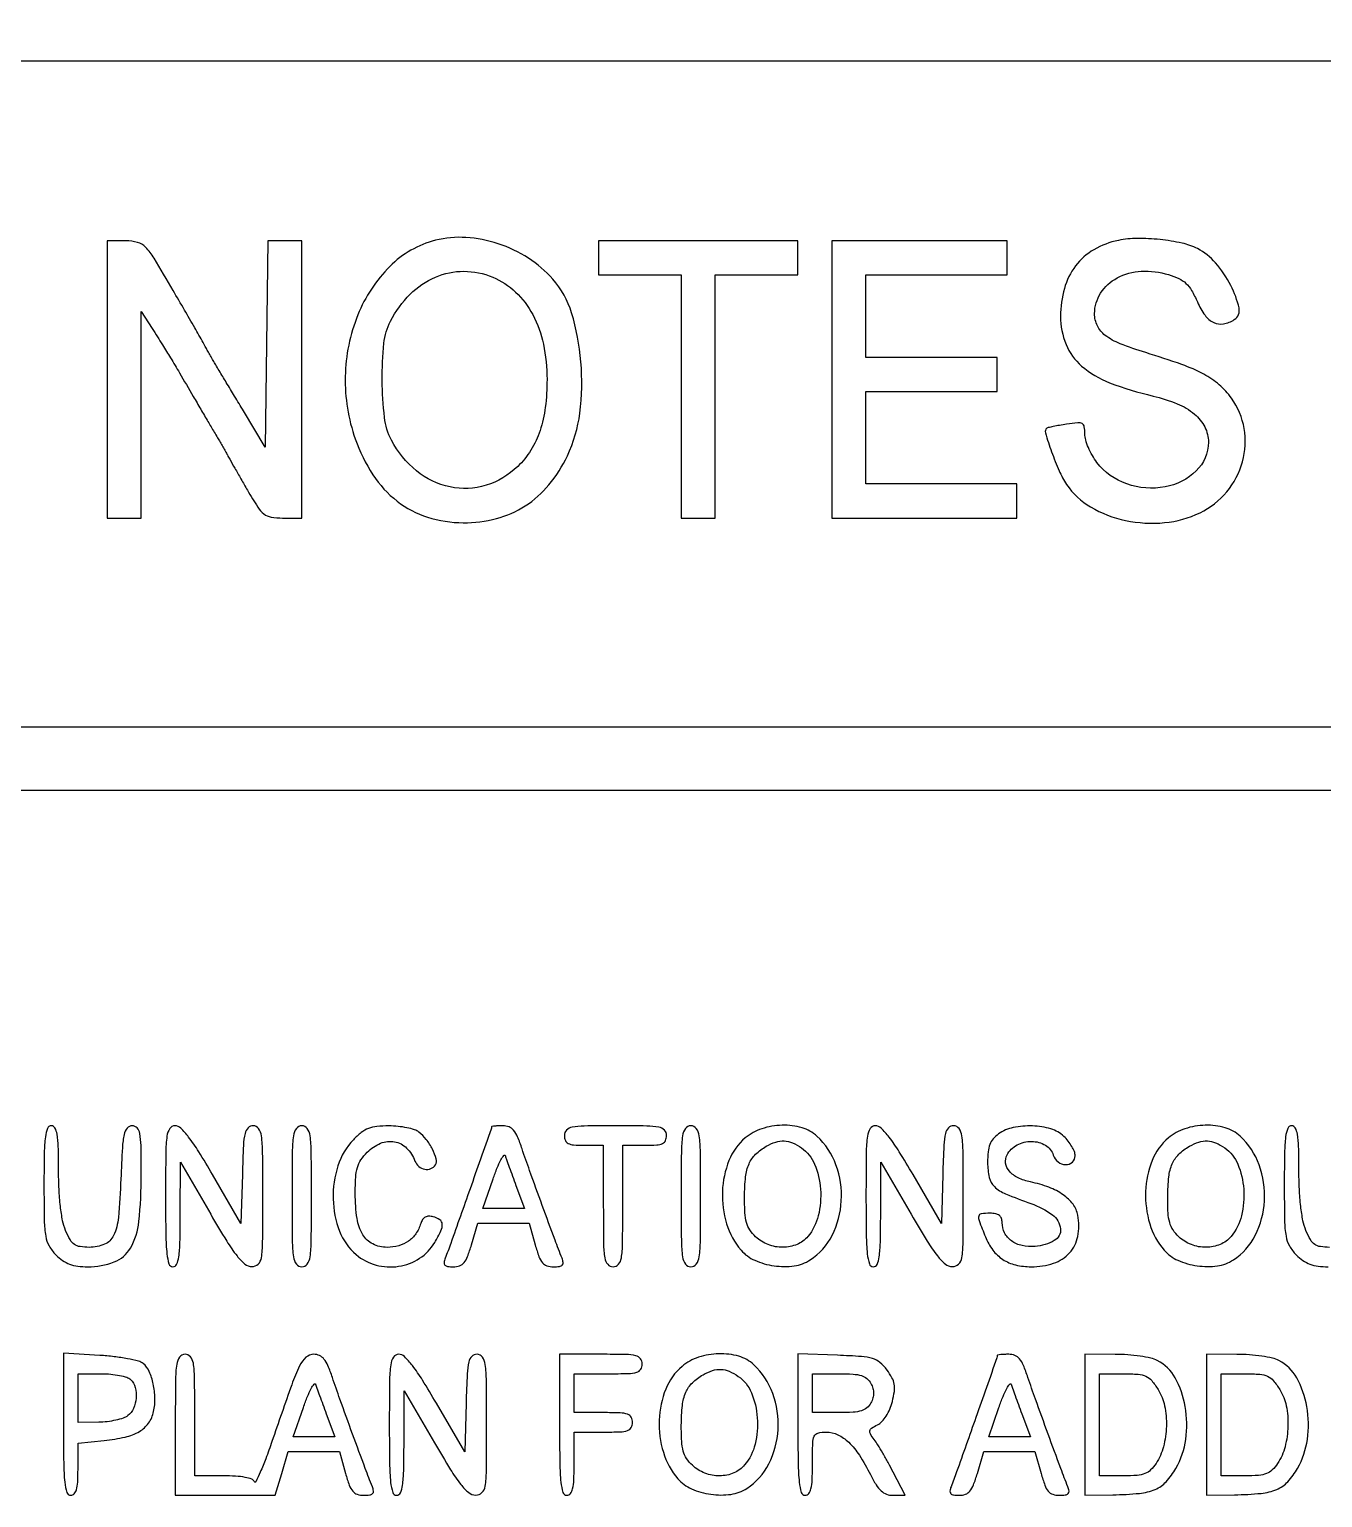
# Model space of a CAD drawing. Extents: x 0 to 1066, y 0 to 761.
# Drawn here: x 872.73 to 895.23, y 310.86 to 336.41 of the extents above; entities that cross this region are included whole.
import ezdxf

# ---------------------------------------------------------------- set-up
doc = ezdxf.new("R2010")
doc.units = 0
doc.header["$MEASUREMENT"] = 0

msp = doc.modelspace()

# ---------------------------------------------------------------- linework, layer by layer
for points in [[(183.390323, 95.266879, 0.000001), (192.989143, 95.254457, 0.000118)], [(479.458836, 95.240684, -0.000004), (502.524384, 95.211821, -0.198594)], [(710.559243, 95.267872, -0.000023), (733.258836, 95.240684, -0.000004), (756.324384, 95.211821, -0.198594)], [(542.992229, 95.24091, -0.000004), (565.972908, 95.212432, -0.198597)], [(606.442229, 95.24091, -0.000004), (629.422908, 95.212432, -0.198597)], [(669.892229, 95.24091, -0.000004), (692.872908, 95.212432, -0.198597)], [(895.349424, 315.2196, -0.036356), (895.187666, 315.231377, -0.118728), (895.088754, 315.271081, -0.110433), (895.014763, 315.353302, -0.02926), (894.936783, 315.512983, -0.051176), (894.885226, 315.683561, -0.018965), (894.846864, 315.931797, -0.016895), (894.822292, 316.23219, -0.011958), (894.8142, 316.570483, 0.005918), (894.809405, 316.975643, 0.03524), (894.789538, 317.186097, 0.084231), (894.751349, 317.296637, 0.274093), (894.6873, 317.3346, 0.308918), (894.621115, 317.289395, 0.062189), (894.584184, 317.143609, 0.026926), (894.564883, 316.868539, 0.004053), (894.5604, 316.315555, 0.003964), (894.565425, 315.681702, 0.037977), (894.59017, 315.412831, 0.086932), (894.65009, 315.244039, 0.067817), (894.768055, 315.088855, 0.045287), (894.885229, 314.99118, 0.061733), (895.007029, 314.927605, 0.057123), (895.147902, 314.892588, 0.032389), (895.323516, 314.8812, 0.091481)]]:
    msp.add_lwpolyline(points, format="xyb")
for points in [[(409.06215, 749.15415), (40.8618, 749.132981), (40.8618, 380.65769), (40.8618, 12.1824), (501.2973, 12.1824), (961.7328, 12.1824), (961.7328, 380.646631), (961.7328, 749.110861), (961.41555, 749.1633, 0.040886), (961.153339, 749.184871, 0.000002), (934.190609, 749.194398, 0.000089), (904.448031, 749.199508, 0.000054), (869.1804, 749.195529, -0.000029), (813.61687, 749.186499, -0.000004), (696.10453, 749.175037, -0.000004), (556.774728, 749.163736, -0.000004)], [(874.0872, 330.3207), (874.0872, 327.9096), (874.3833, 327.9096), (874.6794, 327.9096), (874.6794, 329.705839), (874.6794, 331.502077), (874.86975, 331.205397, -0.002201), (875.049853, 330.921951, -0.004363), (875.18972, 330.695307, -0.00349), (875.34409, 330.436143, -0.000951), (875.584297, 330.0246, 0.000636), (875.714232, 329.801662, 0.000705), (875.840392, 329.586531, 0.000652), (875.948567, 329.40321, 0.003648), (876.007363, 329.3055, -0.004309), (876.051877, 329.231302, -0.003147), (876.10009, 329.148154, -0.00318), (876.144786, 329.068772, -0.007012), (876.177683, 329.007455, 0.00826), (876.219003, 328.930898, 0.001154), (876.307463, 328.774134, 0.001319), (876.413113, 328.589052, 0.001119), (876.525659, 328.394105, 0.011012), (876.705259, 328.09974, 0.083284), (876.81418, 327.979498, 0.12813), (876.93672, 327.925699, 0.039728), (877.139009, 327.9096), (877.4712, 327.9096), (877.4712, 330.3207), (877.4712, 332.7318), (877.176782, 332.7318), (876.882365, 332.7318), (876.859532, 330.935632), (876.8367, 329.139464), (876.45688, 329.772382, 0.000182), (876.30389, 330.027109, 0.000213), (876.158299, 330.269083, 0.000188), (876.034954, 330.473713, 0.001283), (875.973797, 330.5745, -0.004688), (875.929376, 330.648845, -0.003396), (875.88124, 330.732446, -0.00343), (875.836606, 330.812474, -0.007476), (875.803717, 330.874589, 0.011381), (875.756787, 330.961574, 0.000679), (875.608872, 331.220583, 0.001021), (875.431651, 331.528475, 0.000753), (875.234245, 331.868639, 0.004165), (874.901341, 332.429505, 0.054732), (874.754756, 332.620993, 0.135985), (874.615447, 332.704078, 0.066966), (874.409395, 332.7318), (874.0872, 332.7318)], [(879.7977, 332.741215, 0.134948), (879.004427, 332.288373, 0.100326), (878.445836, 331.442856, 0.091425), (878.227085, 330.371984, 0.089524), (878.401838, 329.285061, 0.05997), (878.709569, 328.660467, 0.083506), (879.130957, 328.20285, 0.088296), (879.659243, 327.925242, 0.075833), (880.280169, 327.827383, 0.065437), (880.857501, 327.900366, 0.078929), (881.35741, 328.120003, 0.077802), (881.769979, 328.486839, 0.061377), (882.090907, 328.991837, 0.07987), (882.307635, 329.734012, 0.051803), (882.326629, 330.629752, 0.052875), (882.165392, 331.477435, 0.107531), (881.837201, 332.06713, 0.070154), (881.412468, 332.431188, 0.062415), (880.886887, 332.681117, 0.06358), (880.326013, 332.790278, 0.079082)], [(891.674351, 332.73969, 0.081002), (891.248487, 332.57838, 0.099559), (890.93013, 332.297919, 0.095105), (890.735265, 331.905099, 0.067817), (890.6688, 331.417321, 0.097632), (890.76471, 330.930817, 0.118189), (891.036064, 330.55438, 0.08675), (891.522574, 330.264163, 0.033415), (892.276951, 330.032468, -0.038762), (892.69948, 329.897741, -0.077561), (892.999223, 329.717672, -0.102252), (893.1774, 329.493337, -0.117391), (893.24064, 329.227694, -0.203446), (893.028808, 328.728634, -0.148215), (892.486067, 328.450423, -0.129053), (891.819194, 328.502072, -0.147355), (891.302366, 328.876205, -0.033549), (891.221772, 328.998011, -0.028898), (891.153654, 329.135609, -0.029956), (891.106506, 329.268048, -0.070644), (891.0918, 329.371617, 0.038811), (891.081913, 329.498802, 0.234871), (891.04478, 329.551197, 0.148844), (890.968339, 329.566482, 0.013736), (890.77455, 329.542007, 0.005063), (890.651055, 329.521668, 0.007371), (890.542646, 329.501032, 0.004053), (890.451895, 329.4816, 0.116815), (890.43059, 329.471265, 0.304421), (890.405715, 329.389575, 0.010815), (890.513395, 329.061421, 0.019586), (890.644122, 328.732081, 0.042404), (890.775053, 328.493428, 0.11532), (891.192, 328.101382, 0.079301), (891.800091, 327.867809, 0.075944), (892.477936, 327.829223, 0.089262), (893.096685, 328.002326, 0.107363), (893.5598, 328.365287, 0.1065), (893.832243, 328.888672, 0.108663), (893.86202, 329.469014, 0.11594), (893.642835, 329.99318, 0.057144), (893.426843, 330.22922, 0.056762), (893.162572, 330.410855, 0.037365), (892.778414, 330.579678, 0.010211), (892.1493, 330.787421, -0.018544), (891.703153, 330.943036, -0.06976), (891.445473, 331.087843, -0.117067), (891.309641, 331.253618, -0.113831), (891.261, 331.464503, -0.144076), (891.366571, 331.823271, -0.128504), (891.653451, 332.086707, -0.109851), (892.073554, 332.202247, -0.085372), (892.545376, 332.144988, -0.036298), (892.727792, 332.075563, -0.080539), (892.850471, 331.99218, -0.073251), (892.947381, 331.869069, -0.026044), (893.048774, 331.668742, 0.051929), (893.181843, 331.436462, 0.126028), (893.332363, 331.310691, 0.157556), (893.501925, 331.288042, 0.096853), (893.691236, 331.362093, 0.318011), (893.77403, 331.564068, 0.06295), (893.631163, 331.952445, 0.057175), (893.363641, 332.349884, 0.098043), (893.05128, 332.596671, 0.065319), (892.781452, 332.692952, 0.027205), (892.398892, 332.753863, 0.027277), (892.000349, 332.77339, 0.04875)], [(880.792444, 332.100395, -0.091165), (881.189638, 331.841523, -0.081068), (881.488147, 331.448513, -0.071345), (881.673141, 330.934313, -0.049893), (881.73669, 330.3207, -0.031667), (881.707594, 329.834873, -0.050453), (881.615244, 329.429417, -0.057516), (881.45593, 329.090729, -0.061435), (881.226528, 328.805474, -0.118659), (880.675732, 328.479364, -0.126644), (880.050766, 328.450341, -0.120518), (879.466119, 328.729461, -0.101129), (879.031028, 329.2632, -0.092845), (878.910134, 329.657937, -0.026027), (878.871294, 330.304621, -0.025821), (878.89951, 330.950137, -0.097567), (879.014557, 331.3359, -0.074594), (879.357134, 331.802547, -0.095923), (879.7963, 332.101297, -0.102839), (880.290432, 332.202051, -0.098306)], [(872.9874, 316.315555, 0.003964), (872.992425, 315.681702, 0.037977), (873.01717, 315.412831, 0.086932), (873.07709, 315.244039, 0.067817), (873.195055, 315.088855, 0.045287), (873.312229, 314.99118, 0.061733), (873.434029, 314.927605, 0.057123), (873.574902, 314.892588, 0.032389), (873.750516, 314.8812, 0.091481), (874.208283, 314.96566, 0.171956), (874.491083, 315.206525, 0.107033), (874.639119, 315.66633, 0.02456), (874.6794, 316.485883, 0.004091), (874.675258, 316.992082, 0.042042), (874.654304, 317.200079, 0.139542), (874.606041, 317.297071, 0.210994), (874.521067, 317.3346, 0.224554), (874.434566, 317.293689, 0.120063), (874.382204, 317.184807, 0.038088), (874.35141, 316.954874, 0.003955), (874.324625, 316.409662, -0.011778), (874.28095, 315.73591, -0.086058), (874.198104, 315.424462, -0.186836), (874.042386, 315.273554, -0.100409), (873.776424, 315.2196, -0.036356), (873.614666, 315.231377, -0.118728), (873.515754, 315.271081, -0.110433), (873.441763, 315.353302, -0.02926), (873.363783, 315.512983, -0.051176), (873.312226, 315.683561, -0.018965), (873.273864, 315.931797, -0.016895), (873.249292, 316.23219, -0.011958), (873.2412, 316.570483, 0.005918), (873.236405, 316.975643, 0.03524), (873.216538, 317.186097, 0.084231), (873.178349, 317.296637, 0.274093), (873.1143, 317.3346, 0.308918), (873.048115, 317.289395, 0.062189), (873.011184, 317.143609, 0.026926), (872.991883, 316.868539, 0.004053)], [(875.1024, 316.1079, 0.003213), (875.106728, 315.434379, 0.022561), (875.125738, 315.1068, 0.049302), (875.161653, 314.931077, 0.328801), (875.2293, 314.8812, 0.295501), (875.294672, 314.923531, 0.070336), (875.332406, 315.054231, 0.029944), (875.35244, 315.301794, 0.004715), (875.358037, 315.79065), (875.359874, 316.7001), (875.886787, 315.793957, 0.006242), (876.166161, 315.327024, 0.029041), (876.345882, 315.069737, 0.052989), (876.483126, 314.929238, 0.170079), (876.60405, 314.884507, 0.199339), (876.712331, 314.927273, 0.163117), (876.770025, 315.038706, 0.036571), (876.791104, 315.297581, 0.002034), (876.7944, 316.1079, 0.002367), (876.790769, 316.875072, 0.031318), (876.770384, 317.157383, 0.117824), (876.720577, 317.286077, 0.246563), (876.62816, 317.3346, 0.195513), (876.537355, 317.297682, 0.145553), (876.484052, 317.202256, 0.043894), (876.456539, 316.995993, 0.004128), (876.43781, 316.484718), (876.4137, 315.634836), (875.920517, 316.484718, 0.007787), (875.680438, 316.883983, 0.025041), (875.503601, 317.13861, 0.035073), (875.365747, 317.293518, 0.195814), (875.264867, 317.3346, 0.254619), (875.174861, 317.285588, 0.110911), (875.126351, 317.153758, 0.030502), (875.106087, 316.867586, 0.002427)], [(877.302, 316.1079, 0.002322), (877.305589, 315.335038, 0.031956), (877.326067, 315.055687, 0.123223), (877.376878, 314.929309, 0.240299), (877.4712, 314.8812, 0.240299), (877.565522, 314.929309, 0.123223), (877.616333, 315.055687, 0.031956), (877.636811, 315.335038, 0.002322), (877.6404, 316.1079, 0.002322), (877.636811, 316.880762, 0.031956), (877.616333, 317.160112, 0.123223), (877.565522, 317.286491, 0.240299), (877.4712, 317.3346, 0.240299), (877.376878, 317.286491, 0.123223), (877.326067, 317.160112, 0.031956), (877.305589, 316.880762, 0.002322)], [(878.368429, 317.09012, 0.114205), (878.100561, 316.63974, 0.083506), (878.017634, 316.061764, 0.085163), (878.128164, 315.499294, 0.127519), (878.416603, 315.093227, 0.108551), (878.762466, 314.911735, 0.105254), (879.156605, 314.889143, 0.106878), (879.521022, 315.028573, 0.11522), (879.783718, 315.303312, 0.021165), (879.892399, 315.506461, 0.127063), (879.915565, 315.623049, 0.232712), (879.872827, 315.698758, 0.086167), (879.758343, 315.750943, 0.067058), (879.681489, 315.760355, 0.120753), (879.620362, 315.744591, 0.12276), (879.574109, 315.702609, 0.07065), (879.541301, 315.634411, -0.072622), (879.455176, 315.457171, -0.089596), (879.326695, 315.326259, -0.08774), (879.158231, 315.246738, -0.066597), (878.955387, 315.2196, -0.114856), (878.705275, 315.277822, -0.145297), (878.531722, 315.438208, -0.099183), (878.432115, 315.721134, -0.035212), (878.4018, 316.151069, -0.014703), (878.410129, 316.434243, -0.055361), (878.440025, 316.609021, -0.07729), (878.501479, 316.741512, -0.049247), (878.609455, 316.873145, -0.096703), (878.843025, 317.030412, -0.146157), (879.085027, 317.057024, -0.15206), (879.295232, 316.94691, -0.107279), (879.440738, 316.72125, 0.127947), (879.507011, 316.627126, 0.131147), (879.61016, 316.578314, 0.142401), (879.717476, 316.589266, 0.159485), (879.796619, 316.656052, 0.211029), (879.810763, 316.758173, 0.047286), (879.745219, 316.925749, 0.046742), (879.637102, 317.09791, 0.065556), (879.508931, 317.226159, 0.088545), (879.431829, 317.266119, 0.025252), (879.300736, 317.299736, 0.02458), (879.146306, 317.323294, 0.023821), (878.988678, 317.331909, 0.026305), (878.77863, 317.322319, 0.068477), (878.631786, 317.287166, 0.074054), (878.506648, 317.215592, 0.034872)], [(880.770595, 317.31345, -0.084799), (880.764091, 317.275434, -0.000052), (880.39812, 316.236662, -0.000388), (880.062576, 315.286928, -0.009822), (879.965575, 315.02925, 0.060048), (879.945983, 314.955519, 0.230938), (879.960232, 314.911662, 0.170663), (880.008325, 314.887554, 0.031659), (880.108579, 314.8812, 0.086283), (880.216694, 314.899997, 0.134827), (880.293523, 314.953959, 0.082591), (880.355596, 315.06097, 0.018432), (880.423068, 315.2619), (880.535476, 315.6426), (880.980443, 315.6426), (881.425411, 315.6426), (881.532, 315.2619, 0.017944), (881.597385, 315.05699, 0.087286), (881.657612, 314.951531, 0.141822), (881.734834, 314.899152, 0.078722), (881.848146, 314.8812, 0.029308), (881.953292, 314.887368, 0.166988), (882.003022, 314.911276, 0.236769), (882.017864, 314.955066, 0.061225), (881.99809, 315.02925, -0.006965), (881.875801, 315.345606, -0.001209), (881.654545, 315.94704, -0.001323), (881.434817, 316.553787, -0.005089), (881.303052, 316.93275, 0.017403), (881.224281, 317.1425, 0.074917), (881.155522, 317.256275, 0.125362), (881.075816, 317.314172, 0.094981), (880.969249, 317.3346, 0.00999), (880.893084, 317.333078, 0.016528), (880.828952, 317.328387, 0.010464), (880.777848, 317.321862, 0.371455)], [(882.0396, 317.1654, 0.094959), (882.056163, 317.078974, 0.184152), (882.10305, 317.027925, 0.098846), (882.196039, 317.00253, 0.017388), (882.378, 316.9962), (882.7164, 316.9962), (882.7164, 315.9387, 0.002827), (882.720131, 315.278741, 0.036854), (882.740934, 315.034537, 0.138781), (882.792194, 314.924068, 0.218517), (882.8856, 314.8812, 0.218517), (882.979006, 314.924068, 0.138781), (883.030266, 315.034537, 0.036854), (883.051069, 315.278741, 0.002827), (883.0548, 315.9387), (883.0548, 316.9962), (883.4355, 316.9962, 0.013964), (883.645258, 317.002059, 0.090841), (883.747463, 317.02675, 0.188085), (883.798034, 317.077795, 0.102588), (883.8162, 317.1654, 0.193568), (883.779002, 317.257885, 0.15568), (883.684013, 317.309421, 0.043488), (883.475005, 317.330667, 0.003595), (882.9279, 317.3346, 0.003595), (882.380795, 317.330667, 0.043488), (882.171788, 317.309421, 0.15568), (882.076798, 317.257885, 0.193568)], [(884.07, 316.1079, 0.002322), (884.073589, 315.335038, 0.031956), (884.094067, 315.055687, 0.123223), (884.144878, 314.929309, 0.240299), (884.2392, 314.8812, 0.240299), (884.333522, 314.929309, 0.123223), (884.384333, 315.055687, 0.031956), (884.404811, 315.335038, 0.002322), (884.4084, 316.1079, 0.002322), (884.404811, 316.880762, 0.031956), (884.384333, 317.160112, 0.123223), (884.333522, 317.286491, 0.240299), (884.2392, 317.3346, 0.240299), (884.144878, 317.286491, 0.123223), (884.094067, 317.160112, 0.031956), (884.073589, 316.880762, 0.002322)], [(885.184603, 317.122573, 0.123885), (884.901412, 316.729877, 0.085485), (884.787837, 316.190957, 0.082885), (884.860308, 315.628936, 0.104562), (885.112039, 315.170326, 0.111799), (885.350009, 314.993975, 0.06908), (885.686408, 314.898281, 0.069045), (886.036365, 314.897815, 0.111332), (886.314282, 315.001881, 0.131426), (886.695039, 315.42786, 0.103697), (886.855454, 316.027511, 0.101152), (886.76279, 316.653853, 0.118621), (886.432171, 317.153419, 0.118666), (886.172435, 317.300001, 0.075716), (885.826756, 317.343938, 0.073305), (885.471741, 317.282607, 0.095814)], [(887.2848, 316.1079, 0.003213), (887.289128, 315.434379, 0.022561), (887.308138, 315.1068, 0.049302), (887.344053, 314.931077, 0.328801), (887.4117, 314.8812, 0.295501), (887.477072, 314.923531, 0.070336), (887.514806, 315.054231, 0.029944), (887.53484, 315.301794, 0.004715), (887.540437, 315.79065), (887.542274, 316.7001), (888.069187, 315.793957, 0.006242), (888.348561, 315.327024, 0.029041), (888.528282, 315.069737, 0.052989), (888.665526, 314.929238, 0.170079), (888.78645, 314.884507, 0.199339), (888.894731, 314.927273, 0.163117), (888.952425, 315.038706, 0.036571), (888.973504, 315.297581, 0.002034), (888.9768, 316.1079, 0.002367), (888.973169, 316.875072, 0.031318), (888.952784, 317.157383, 0.117824), (888.902977, 317.286077, 0.246563), (888.81056, 317.3346, 0.195513), (888.719755, 317.297682, 0.145553), (888.666452, 317.202256, 0.043894), (888.638939, 316.995993, 0.004128), (888.62021, 316.484718), (888.5961, 315.634836), (888.102917, 316.484718, 0.007787), (887.862838, 316.883983, 0.025041), (887.686001, 317.13861, 0.035073), (887.548147, 317.293518, 0.195814), (887.447267, 317.3346, 0.254619), (887.357261, 317.285588, 0.110911), (887.308751, 317.153758, 0.030502), (887.288487, 316.867586, 0.002427)], [(889.59015, 317.192944, 0.064007), (889.497352, 317.108732, 0.085808), (889.439551, 317.011165, 0.066535), (889.409034, 316.881274, 0.024477), (889.3998, 316.692758, 0.055339), (889.428437, 316.434812, 0.149321), (889.518673, 316.276324, 0.090969), (889.712444, 316.150662, 0.013145), (890.153897, 315.980657, -0.070637), (890.528395, 315.784569, -0.215768), (890.668151, 315.541824, -0.299828), (890.560396, 315.337464, -0.104684), (890.226604, 315.23627, -0.073735), (890.000138, 315.250205, -0.104161), (889.815847, 315.331673, -0.119079), (889.696523, 315.470512, -0.118782), (889.6536, 315.648643, 0.082235), (889.641146, 315.723852, 0.147435), (889.605033, 315.774334, 0.119852), (889.540824, 315.802894, 0.045016), (889.4421, 315.8118, 0.028442), (889.287693, 315.80301, 0.327023), (889.245592, 315.764113, 0.139119), (889.252229, 315.684942, 0.005125), (889.362089, 315.402001, 0.065244), (889.490877, 315.172252, 0.088006), (889.664242, 315.009438, 0.085852), (889.88654, 314.913565, 0.059042), (890.159673, 314.8812, 0.079385), (890.548877, 314.943386, 0.130563), (890.826688, 315.124024, 0.137881), (890.968828, 315.410502, 0.093265), (890.969028, 315.777247, 0.114024), (890.885495, 315.968128, 0.079467), (890.71647, 316.132886, 0.063948), (890.467122, 316.2647, 0.038754), (890.145966, 316.357434, -0.060203), (889.929287, 316.430177, -0.103319), (889.778206, 316.545045, -0.141227), (889.713842, 316.683835, -0.162669), (889.738278, 316.827146, -0.149104), (889.912037, 317.000203, -0.123853), (890.166431, 317.062698, -0.133716), (890.405753, 316.9961, -0.183571), (890.543273, 316.822672, 0.153609), (890.625187, 316.706012, 0.157876), (890.758216, 316.658861, 0.194842), (890.874196, 316.702172, 0.210147), (890.9226, 316.812253, 0.093821), (890.908933, 316.884446, 0.037607), (890.865083, 316.97537, 0.035541), (890.801723, 317.068863, 0.037508), (890.726797, 317.150653, 0.118482), (890.50107, 317.279394, 0.061394), (890.178723, 317.331356, 0.060569), (889.846556, 317.303454, 0.10142)], [(892.544803, 317.122573, 0.123885), (892.261612, 316.729877, 0.085485), (892.148037, 316.190957, 0.082885), (892.220508, 315.628936, 0.104562), (892.472239, 315.170326, 0.111799), (892.710209, 314.993975, 0.06908), (893.046608, 314.898281, 0.069045), (893.396565, 314.897815, 0.111332), (893.674482, 315.001881, 0.131426), (894.055239, 315.42786, 0.103697), (894.215654, 316.027511, 0.101152), (894.12299, 316.653853, 0.118621), (893.792371, 317.153419, 0.118666), (893.532635, 317.300001, 0.075716), (893.186956, 317.343938, 0.073305), (892.831941, 317.282607, 0.095814)], [(886.163697, 316.950839, -0.143223), (886.391398, 316.666523, -0.079931), (886.49386, 316.231353, -0.077332), (886.455665, 315.770218, -0.11509), (886.274396, 315.40995, -0.119537), (886.085984, 315.270395, -0.098447), (885.840327, 315.219752, -0.09388), (885.583877, 315.266462, -0.097006), (885.365603, 315.403547, -0.056872), (885.264683, 315.52264, -0.080028), (885.206787, 315.648996, -0.054705), (885.178963, 315.820724, -0.014142), (885.172491, 316.101497, -0.025001), (885.191555, 316.446355, -0.075567), (885.250982, 316.673338, -0.098225), (885.364437, 316.838205, -0.062967), (885.5505, 316.978619, -0.051006), (885.715266, 317.051958, -0.090781), (885.861914, 317.071995, -0.090761), (886.006171, 317.038781, -0.050966)], [(893.523897, 316.950839, -0.143223), (893.751598, 316.666523, -0.079931), (893.85406, 316.231353, -0.077332), (893.815865, 315.770218, -0.11509), (893.634596, 315.40995, -0.119537), (893.446184, 315.270395, -0.098447), (893.200527, 315.219752, -0.09388), (892.944077, 315.266462, -0.097006), (892.725803, 315.403547, -0.056872), (892.624883, 315.52264, -0.080028), (892.566987, 315.648996, -0.054705), (892.539163, 315.820724, -0.014142), (892.532691, 316.101497, -0.025001), (892.551755, 316.446355, -0.075567), (892.611182, 316.673338, -0.098225), (892.724637, 316.838205, -0.062967), (892.9107, 316.978619, -0.051006), (893.075466, 317.051958, -0.090781), (893.222114, 317.071995, -0.090761), (893.366371, 317.038781, -0.050966)], [(881.196755, 316.29825), (881.346544, 315.8964), (880.984238, 315.8964), (880.621932, 315.8964), (880.799743, 316.410818, -0.011999), (880.870493, 316.600624, -0.026422), (880.935517, 316.741059, -0.047278), (880.985834, 316.817701, -0.601846), (881.01226, 316.812668, 0.009837), (881.034096, 316.746495, 0.001488), (881.080771, 316.615123, 0.001668), (881.136862, 316.460356, 0.001442)], [(873.3258, 312.142826, 0.003177), (873.330121, 311.462844, 0.022367), (873.349118, 311.132454, 0.048715), (873.38498, 310.955102, 0.329705), (873.4527, 310.905, 0.208378), (873.513043, 310.93129, 0.11961), (873.552531, 311.001727, 0.055661), (873.573906, 311.132799, 0.012613), (873.5796, 311.358464), (873.5796, 311.811928), (874.03455, 311.858883, 0.029754), (874.400321, 311.918788, 0.076952), (874.648388, 312.016557, 0.106873), (874.806428, 312.161432, 0.100256), (874.895012, 312.36192, 0.058942), (874.917983, 312.594486, 0.048856), (874.88894, 312.841741, 0.051542), (874.817641, 313.058671, 0.114883), (874.713197, 313.196257, 0.111025), (874.629735, 313.238819, 0.015594), (874.439766, 313.28115, 0.017167), (874.208129, 313.317044, 0.01383), (873.957235, 313.340128), (873.3258, 313.380651)], [(875.2716, 312.1317), (875.2716, 310.905), (876.141431, 310.905), (877.011261, 310.905), (877.123668, 311.2857), (877.236076, 311.6664), (877.681043, 311.6664), (878.126011, 311.6664), (878.2326, 311.2857, 0.017944), (878.297985, 311.08079, 0.087286), (878.358212, 310.975331, 0.141822), (878.435434, 310.922952, 0.078722), (878.548746, 310.905, 0.029308), (878.653892, 310.911168, 0.166988), (878.703622, 310.935076, 0.236769), (878.718464, 310.978866, 0.061225), (878.69869, 311.05305, -0.006965), (878.576401, 311.369406, -0.001209), (878.355145, 311.97084, -0.001323), (878.135417, 312.577587, -0.005089), (878.003652, 312.95655, 0.017956), (877.926684, 313.160814, 0.070049), (877.857908, 313.276564, 0.117315), (877.780369, 313.336896, 0.107327), (877.681342, 313.3584, 0.184102), (877.544054, 313.306076, 0.099007), (877.433561, 313.159264, 0.027305), (877.296751, 312.829447, 0.001738), (876.952611, 311.841301, -0.007137), (876.844757, 311.542057, -0.013896), (876.748729, 311.307103, -0.012768), (876.67048, 311.141459, -0.667021), (876.64445, 311.143351, 0.233159), (876.602523, 311.185743, 0.036901), (876.486015, 311.216613, 0.031075), (876.32155, 311.236964, 0.015247), (876.11055, 311.2434), (875.61, 311.2434), (875.61, 312.3009, 0.002827), (875.606269, 312.960859, 0.036854), (875.585466, 313.205063, 0.138781), (875.534206, 313.315532, 0.218517), (875.4408, 313.3584, 0.240299), (875.346478, 313.310291, 0.123223), (875.295667, 313.183913, 0.031956), (875.275189, 312.904562, 0.002322)], [(878.994, 312.1317, 0.003213), (878.998328, 311.458179, 0.022561), (879.017338, 311.1306, 0.049302), (879.053253, 310.954877, 0.328801), (879.1209, 310.905, 0.295501), (879.186272, 310.947331, 0.070336), (879.224006, 311.078031, 0.029944), (879.24404, 311.325594, 0.004715), (879.249637, 311.81445), (879.251474, 312.7239), (879.778387, 311.817757, 0.006242), (880.057761, 311.350824, 0.029041), (880.237482, 311.093537, 0.052989), (880.374726, 310.953038, 0.170079), (880.49565, 310.908307, 0.199339), (880.603931, 310.951073, 0.163117), (880.661625, 311.062506, 0.036571), (880.682704, 311.321381, 0.002034), (880.686, 312.1317, 0.002367), (880.682369, 312.898872, 0.031318), (880.661984, 313.181183, 0.117824), (880.612177, 313.309877, 0.246563), (880.51976, 313.3584, 0.195513), (880.428955, 313.321482, 0.145553), (880.375652, 313.226056, 0.043894), (880.348139, 313.019793, 0.004128), (880.32941, 312.508518), (880.3053, 311.658636), (879.812117, 312.508518, 0.007787), (879.572038, 312.907783, 0.025041), (879.395201, 313.16241, 0.035073), (879.257347, 313.317318, 0.195814), (879.156467, 313.3584, 0.254619), (879.066461, 313.309388, 0.110911), (879.017951, 313.177558, 0.030502), (878.997687, 312.891386, 0.002427)], [(881.955, 312.1317, 0.003213), (881.959328, 311.458179, 0.022561), (881.978338, 311.1306, 0.049302), (882.014253, 310.954877, 0.328801), (882.0819, 310.905, 0.232029), (882.143637, 310.93528, 0.108427), (882.182769, 311.0178, 0.047315), (882.203501, 311.173657, 0.00942), (882.2088, 311.4549), (882.2088, 312.0048), (882.7164, 312.0048, 0.008455), (883.010098, 312.009767, 0.072107), (883.1394, 312.033, 0.188641), (883.200932, 312.084268, 0.12648), (883.224, 312.174, 0.12648), (883.200932, 312.263732, 0.188641), (883.1394, 312.315, 0.072107), (883.010098, 312.338233, 0.008455), (882.7164, 312.3432), (882.2088, 312.3432), (882.2088, 312.6816), (882.2088, 313.02), (882.801, 313.02, 0.006583), (883.150892, 313.024607, 0.063075), (883.298025, 313.047193, 0.183695), (883.36687, 313.098626, 0.142406), (883.3932, 313.1892, 0.165398), (883.362083, 313.280695, 0.1727), (883.282163, 313.332274, 0.052938), (883.108445, 313.354157, 0.004884), (882.6741, 313.3584), (881.955, 313.3584)], [(884.084803, 313.146373, 0.123885), (883.801612, 312.753677, 0.085485), (883.688037, 312.214757, 0.082885), (883.760508, 311.652736, 0.104562), (884.012239, 311.194126, 0.111799), (884.250209, 311.017775, 0.06908), (884.586608, 310.922081, 0.069045), (884.936565, 310.921615, 0.111332), (885.214482, 311.025681, 0.131426), (885.595239, 311.45166, 0.103697), (885.755654, 312.051311, 0.101152), (885.66299, 312.677653, 0.118621), (885.332371, 313.177219, 0.118666), (885.072635, 313.323801, 0.075716), (884.726956, 313.367738, 0.073305), (884.371941, 313.306407, 0.095814)], [(886.1004, 312.135121, 0.003202), (886.104726, 311.459613, 0.022501), (886.123732, 311.13117, 0.049121), (886.15963, 310.954947, 0.329081), (886.2273, 310.905, 0.232029), (886.289037, 310.93528, 0.108427), (886.328169, 311.0178, 0.047315), (886.348901, 311.173657, 0.00942), (886.3542, 311.4549, -0.00595), (886.358507, 311.816865, -0.096871), (886.384544, 311.934998, -0.238613), (886.44921, 311.988615, -0.056005), (886.593253, 312.0048, -0.111153), (886.794705, 311.959456, -0.081177), (886.98402, 311.828601, -0.058854), (887.16971, 311.601971, -0.025924), (887.361572, 311.26455, 0.021841), (887.461316, 311.085753, 0.069009), (887.54847, 310.980227, 0.100305), (887.640978, 310.924432, 0.085906), (887.753245, 310.905), (887.96445, 310.905), (887.758273, 311.30685, 0.006834), (887.670206, 311.472872, 0.006481), (887.576098, 311.639412, 0.006451), (887.489051, 311.78456, 0.022591), (887.427627, 311.874675, -0.02569), (887.361048, 311.973664, -0.192002), (887.352129, 312.028464, -0.198014), (887.383463, 312.07339, -0.027525), (887.484328, 312.130575, 0.089041), (887.562281, 312.188414, 0.046566), (887.636798, 312.284076, 0.042448), (887.700034, 312.404402, 0.038847), (887.744264, 312.537263, 0.026721), (887.778234, 312.713622, 0.076578), (887.776242, 312.838041, 0.082928), (887.737216, 312.950384, 0.035157), (887.650872, 313.085062, 0.057331), (887.528302, 313.21534, 0.10358), (887.399917, 313.284632, 0.055706), (887.204785, 313.319574, 0.007564), (886.789558, 313.340671), (886.1004, 313.365243)], [(889.568995, 313.33725, -0.084799), (889.562491, 313.299234, -0.000052), (889.19652, 312.260462, -0.000388), (888.860976, 311.310728, -0.009822), (888.763975, 311.05305, 0.060048), (888.744383, 310.979319, 0.230938), (888.758632, 310.935462, 0.170663), (888.806725, 310.911354, 0.031659), (888.906979, 310.905, 0.086283), (889.015094, 310.923797, 0.134827), (889.091923, 310.977759, 0.082591), (889.153996, 311.08477, 0.018432), (889.221468, 311.2857), (889.333876, 311.6664), (889.778843, 311.6664), (890.223811, 311.6664), (890.3304, 311.2857, 0.017944), (890.395785, 311.08079, 0.087286), (890.456012, 310.975331, 0.141822), (890.533234, 310.922952, 0.078722), (890.646546, 310.905, 0.029308), (890.751692, 310.911168, 0.166988), (890.801422, 310.935076, 0.236769), (890.816264, 310.978866, 0.061225), (890.79649, 311.05305, -0.006965), (890.674201, 311.369406, -0.001209), (890.452945, 311.97084, -0.001323), (890.233217, 312.577587, -0.005089), (890.101452, 312.95655, 0.017403), (890.022681, 313.1663, 0.074917), (889.953922, 313.280075, 0.125362), (889.874216, 313.337972, 0.094981), (889.767649, 313.3584, 0.00999), (889.691484, 313.356878, 0.016528), (889.627352, 313.352187, 0.010464), (889.576248, 313.345662, 0.371455)], [(891.0918, 312.1317), (891.0918, 310.905), (891.57825, 310.913433, 0.018847), (892.04122, 310.938933, 0.076273), (892.314629, 311.007281, 0.107083), (892.505818, 311.141069, 0.057946), (892.676022, 311.373964, 0.09461), (892.847013, 311.878618, 0.077415), (892.837601, 312.449231, 0.083451), (892.661967, 312.949665, 0.148656), (892.351784, 313.251403, 0.065462), (892.23944, 313.291866, 0.01784), (892.053459, 313.325574, 0.017725), (891.837831, 313.348991, 0.017594), (891.62055, 313.357153), (891.0918, 313.3584)], [(893.2068, 312.1317), (893.2068, 310.905), (893.69325, 310.913433, 0.018847), (894.15622, 310.938933, 0.076273), (894.429629, 311.007281, 0.107083), (894.620818, 311.141069, 0.057946), (894.791022, 311.373964, 0.09461), (894.962013, 311.878618, 0.077415), (894.952601, 312.449231, 0.083451), (894.776967, 312.949665, 0.148656), (894.466784, 313.251403, 0.065462), (894.35444, 313.291866, 0.01784), (894.168459, 313.325574, 0.017725), (893.952831, 313.348991, 0.017594), (893.73555, 313.357153), (893.2068, 313.3584)], [(874.49328, 312.91848, -0.13151), (874.572434, 312.781469, -0.084316), (874.5898, 312.597515, -0.084006), (874.545413, 312.417481, -0.128741), (874.44675, 312.291767, -0.079472), (874.365395, 312.248301, -0.027293), (874.236572, 312.211604, -0.026323), (874.087663, 312.185996, -0.027554), (873.93915, 312.176691), (873.5796, 312.174), (873.5796, 312.597), (873.5796, 313.02), (873.98568, 313.02, -0.022886), (874.148585, 313.01254, -0.026473), (874.302296, 312.990178, -0.026952), (874.428495, 312.957781, -0.120635)], [(885.063897, 312.974639, -0.143223), (885.291598, 312.690323, -0.079931), (885.39406, 312.255153, -0.077332), (885.355865, 311.794018, -0.11509), (885.174596, 311.43375, -0.119537), (884.986184, 311.294195, -0.098447), (884.740527, 311.243552, -0.09388), (884.484077, 311.290262, -0.097006), (884.265803, 311.427347, -0.056872), (884.164883, 311.54644, -0.080028), (884.106987, 311.672796, -0.054705), (884.079163, 311.844524, -0.014142), (884.072691, 312.125297, -0.025001), (884.091755, 312.470155, -0.075567), (884.151182, 312.697138, -0.098225), (884.264637, 312.862005, -0.062967), (884.4507, 313.002419, -0.051006), (884.615466, 313.075758, -0.090781), (884.762114, 313.095795, -0.090761), (884.906371, 313.062581, -0.050966)], [(887.3694, 312.8508, -0.049536), (887.405562, 312.763426, -0.073486), (887.417653, 312.6816, -0.073486), (887.405562, 312.599774, -0.049536), (887.3694, 312.5124, -0.09537), (887.300505, 312.427475, -0.100861), (887.206266, 312.376233, -0.059921), (887.061232, 312.350248, -0.014397), (886.816523, 312.3432), (886.3542, 312.3432), (886.3542, 312.6816), (886.3542, 313.02), (886.816523, 313.02, -0.014397), (887.061232, 313.012952, -0.059921), (887.206266, 312.986967, -0.100861), (887.300505, 312.935725, -0.09537)], [(892.366753, 312.74505, -0.090931), (892.479074, 312.463331, -0.056823), (892.509135, 312.108409, -0.056208), (892.458225, 311.750588, -0.081785), (892.32943, 311.459709, -0.053857), (892.236167, 311.346166, -0.102503), (892.137165, 311.282535, -0.073821), (891.999488, 311.251809, -0.018052), (891.76665, 311.2434), (891.3456, 311.2434), (891.3456, 312.1317), (891.3456, 313.02), (891.769843, 313.02, -0.017821), (892.019818, 313.011088, -0.090339), (892.154317, 312.976535, -0.111314), (892.254076, 312.900166, -0.033754)], [(894.481753, 312.74505, -0.090931), (894.594074, 312.463331, -0.056823), (894.624135, 312.108409, -0.056208), (894.573225, 311.750588, -0.081785), (894.44443, 311.459709, -0.053857), (894.351167, 311.346166, -0.102503), (894.252165, 311.282535, -0.073821), (894.114488, 311.251809, -0.018052), (893.88165, 311.2434), (893.4606, 311.2434), (893.4606, 312.1317), (893.4606, 313.02), (893.884843, 313.02, -0.017821), (894.134818, 313.011088, -0.090339), (894.269317, 312.976535, -0.111314), (894.369076, 312.900166, -0.033754)], [(877.897355, 312.32205), (878.047144, 311.9202), (877.684838, 311.9202), (877.322532, 311.9202), (877.500343, 312.434618, -0.011999), (877.571093, 312.624424, -0.026422), (877.636117, 312.764859, -0.047278), (877.686434, 312.841501, -0.601846), (877.71286, 312.836468, 0.009837), (877.734696, 312.770295, 0.001488), (877.781371, 312.638923, 0.001668), (877.837462, 312.484156, 0.001442)], [(889.995155, 312.32205), (890.144944, 311.9202), (889.782638, 311.9202), (889.420332, 311.9202), (889.598143, 312.434618, -0.011999), (889.668893, 312.624424, -0.026422), (889.733917, 312.764859, -0.047278), (889.784234, 312.841501, -0.601846), (889.81066, 312.836468, 0.009837), (889.832496, 312.770295, 0.001488), (889.879171, 312.638923, 0.001668), (889.935262, 312.484156, 0.001442)]]:
    msp.add_lwpolyline(points, format="xyb", close=True)
for points in [[(960.8868, 330.0669), (960.8868, 324.2718), (869.3496, 324.2718), (777.8124, 324.2718), (777.8124, 330.0669), (777.8124, 335.862), (869.3496, 335.862), (960.8868, 335.862)], [(882.6318, 332.4357), (882.6318, 332.1396), (883.3509, 332.1396), (884.07, 332.1396), (884.07, 330.0246), (884.07, 327.9096), (884.3661, 327.9096), (884.6622, 327.9096), (884.6622, 330.0246), (884.6622, 332.1396), (885.3813, 332.1396), (886.1004, 332.1396), (886.1004, 332.4357), (886.1004, 332.7318), (884.3661, 332.7318), (882.6318, 332.7318)], [(886.6926, 330.3207), (886.6926, 327.9096), (888.3, 327.9096), (889.9074, 327.9096), (889.9074, 328.2057), (889.9074, 328.5018), (888.5961, 328.5018), (887.2848, 328.5018), (887.2848, 329.3055), (887.2848, 330.1092), (888.4269, 330.1092), (889.569, 330.1092), (889.569, 330.4053), (889.569, 330.7014), (888.4269, 330.7014), (887.2848, 330.7014), (887.2848, 331.4205), (887.2848, 332.1396), (888.5115, 332.1396), (889.7382, 332.1396), (889.7382, 332.4357), (889.7382, 332.7318), (888.2154, 332.7318), (886.6926, 332.7318)], [(960.8868, 276.0921), (960.8868, 229.0122), (869.3496, 229.0122), (777.8124, 229.0122), (777.8124, 276.0921), (777.8124, 323.172), (869.3496, 323.172), (960.8868, 323.172)]]:
    msp.add_lwpolyline(points, close=True)

doc.saveas('drawing.dxf')
